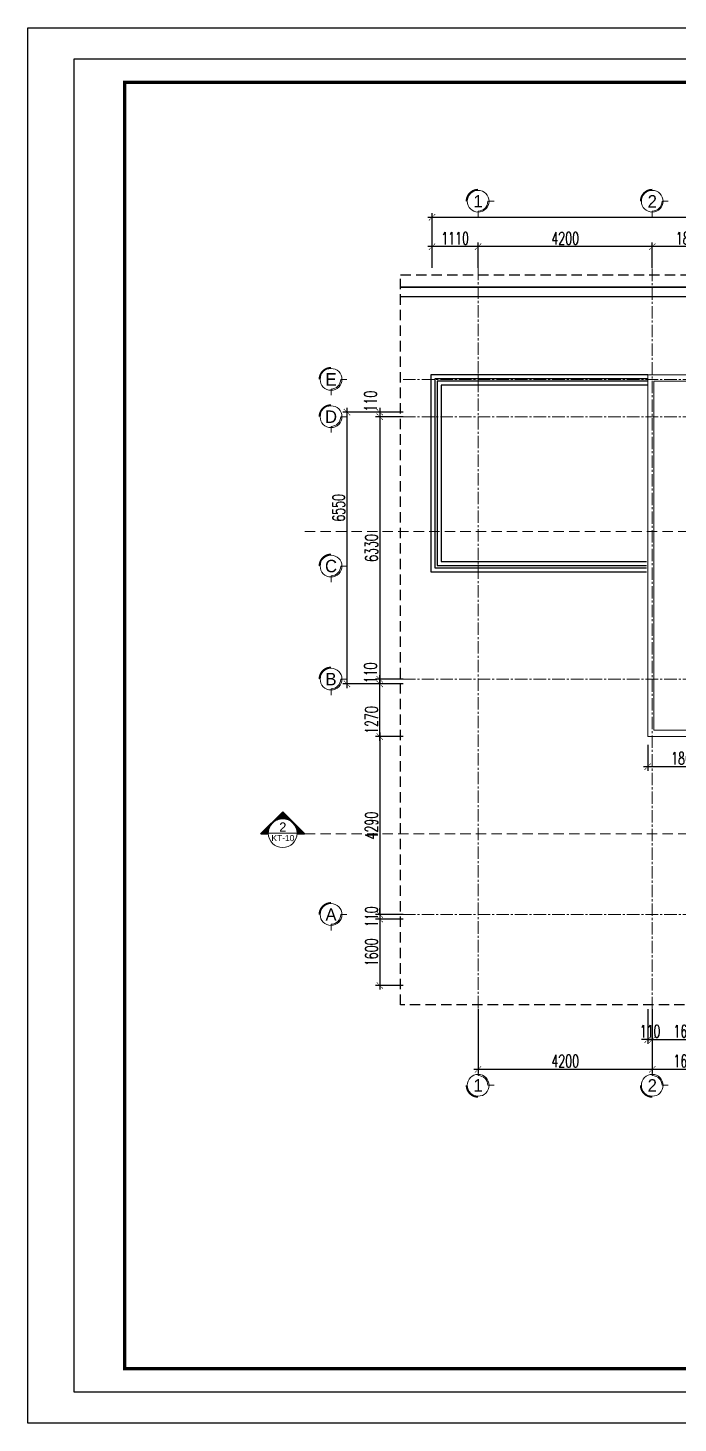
# Model space of a CAD drawing. Header units: millimetres. Extents: x -34806 to 662668, y 63228 to 99452.
# Drawn here: x 125821 to 141501, y 63228 to 96857 of the extents above; entities that cross this region are included whole.
import ezdxf
from ezdxf.enums import TextEntityAlignment as Align

# ---------------------------------------------------------------- set-up
doc = ezdxf.new("R2010")
doc.units = ezdxf.units.MM
doc.header["$LTSCALE"] = 200
doc.header["$MEASUREMENT"] = 0
doc.header["$PDMODE"] = 3
doc.header["$PDSIZE"] = 50
doc.linetypes.add('CENTER2', pattern=[1.125, 0.75, -0.125, 0.125, -0.125])
doc.linetypes.add('DASHED2', pattern=[0.375, 0.25, -0.125])
doc.layers.get('0').update_dxf_attribs({"color": 95, "linetype": 'CONTINUOUS'})
doc.layers.get('DEFPOINTS').update_dxf_attribs({"linetype": 'CONTINUOUS'})
for name, color, linetype, lineweight in [('cat', 1, 'CONTINUOUS', 40), ('hacth', 251, 'CONTINUOUS', 13), ('hatch', 251, 'CONTINUOUS', 5), ('thay', 7, 'CONTINUOUS', 18), ('tim', 254, 'CENTER2', 9)]:
    doc.layers.add(name, color=color, linetype=linetype, lineweight=lineweight)
for name, color, linetype in [('DIM', 1, 'CONTINUOUS'), ('KHUNGTEN', 7, 'CONTINUOUS'), ('Net_Manh', 155, 'CONTINUOUS'), ('TEXT', 7, 'CONTINUOUS'), ('TPTA-Dimention', 251, 'CONTINUOUS'), ('TPTA-Text', 253, 'CONTINUOUS'), ('TPTA-Virtural', 253, 'CONTINUOUS')]:
    doc.layers.add(name, color=color, linetype=linetype)
doc.styles.add('Aria H iso', font='VHARIAL.ttf')
doc.styles.add('CHU HOA Day', font='VHARIAL.ttf')
doc.styles.add('CHUC HOA MANH', font='chhbg.shx', dxfattribs={"width": 0.8, "height": 250})
doc.styles.add('dam', font='VHAVANB.ttf', dxfattribs={"width": 0.9, "height": 450})
doc.styles.add('Scale', font='vnsimli.shx', dxfattribs={"width": 0.65, "bigfont": 'bigfont.shx'})
doc.dimstyles.new('Scale', dxfattribs={"dimscale": 10, "dimtxt": 2, "dimasz": 0.8, "dimexe": 1, "dimexo": 0, "dimgap": 0.5, "dimtad": 1, "dimdec": 0, "dimzin": 0, "dimdsep": 46, "dimtxsty": 'Scale', "dimblk": 'ARCHTICK', "dimcen": 1, "dimdle": 1, "dimclrd": 8, "dimclre": 251, "dimclrt": 3, "dimadec": 0, "dimazin": 0, "dimtfac": 1, "dimtdec": 0, "dimtix": 1, "dimtmove": 2, "dimatfit": 3, "dimfxl": 1, "dimtolj": 1, "dimtzin": 0, "dimarcsym": 0})

# ---------------------------------------------------------------- blocks, each defined once
blk = doc.blocks.new('_ArchTick')
at = {"layer": 'DIM', "color": 150}
blk.add_lwpolyline([(0.5, 0.5, 0.133, 0, 0), (0, 0, 0, 0.133, 0), (-0.5, -0.5, 0.133, 0.133, 0)], format="xyseb", dxfattribs=at)
blk = doc.blocks.new('*D213')
at = {"layer": 'DEFPOINTS', "color": 0}
for p in [(158788, 92294), (135568, 91075), (158788, 91075)]:
    blk.add_point(p, dxfattribs=at)
at = {"layer": 'TPTA-Text', "color": 8, "lineweight": -2}
blk.add_line((135468, 92294), (158888, 92294), dxfattribs=at)
at = {"layer": 'TPTA-Text', "color": 251, "lineweight": -2}
for p, q in [((135568, 91075), (135568, 92394)), ((158788, 91075), (158788, 92394))]:
    blk.add_line(p, q, dxfattribs=at)
at = {"layer": 'TPTA-Text', "color": 8, "lineweight": -2, "xscale": 150, "yscale": 150, "zscale": 150, "rotation": 180}
blk.add_blockref('_ArchTick', (135568, 92294), dxfattribs=at)
at = {"layer": 'TPTA-Text', "color": 8, "lineweight": -2, "xscale": 150, "yscale": 150, "zscale": 150}
blk.add_blockref('_ArchTick', (158788, 92294), dxfattribs=at)
at = {"layer": 'TPTA-Text', "color": 3, "insert": (147178, 92494), "char_height": 300, "attachment_point": 5, "style": 'Scale'}
blk.add_mtext('\\A1;23220', dxfattribs=at)
blk = doc.blocks.new('*D218')
at = {"layer": 'DEFPOINTS', "color": 0}
for p in [(140878, 91585), (140878, 91075), (142678, 91075)]:
    blk.add_point(p, dxfattribs=at)
at = {"layer": 'TPTA-Text', "color": 8, "lineweight": -2}
blk.add_line((142778, 91585), (140778, 91585), dxfattribs=at)
at = {"layer": 'TPTA-Text', "color": 251, "lineweight": -2}
for p, q in [((140878, 91075), (140878, 91685)), ((142678, 91075), (142678, 91685))]:
    blk.add_line(p, q, dxfattribs=at)
at = {"layer": 'TPTA-Text', "color": 8, "lineweight": -2, "xscale": 150, "yscale": 150, "zscale": 150, "rotation": 180}
blk.add_blockref('_ArchTick', (140878, 91585), dxfattribs=at)
at = {"layer": 'TPTA-Text', "color": 8, "lineweight": -2, "xscale": 150, "yscale": 150, "zscale": 150}
blk.add_blockref('_ArchTick', (142678, 91585), dxfattribs=at)
at = {"layer": 'TPTA-Text', "color": 3, "insert": (141778, 91785), "char_height": 300, "attachment_point": 5, "style": 'Scale'}
blk.add_mtext('\\A1;1800', dxfattribs=at)
blk = doc.blocks.new('*D219')
at = {"layer": 'DEFPOINTS', "color": 0}
for p in [(136678, 91585), (136678, 91075), (140878, 91075)]:
    blk.add_point(p, dxfattribs=at)
at = {"layer": 'TPTA-Text', "color": 8, "lineweight": -2}
blk.add_line((140978, 91585), (136578, 91585), dxfattribs=at)
at = {"layer": 'TPTA-Text', "color": 251, "lineweight": -2}
for p, q in [((136678, 91075), (136678, 91685)), ((140878, 91075), (140878, 91685))]:
    blk.add_line(p, q, dxfattribs=at)
at = {"layer": 'TPTA-Text', "color": 8, "lineweight": -2, "xscale": 150, "yscale": 150, "zscale": 150, "rotation": 180}
blk.add_blockref('_ArchTick', (136678, 91585), dxfattribs=at)
at = {"layer": 'TPTA-Text', "color": 8, "lineweight": -2, "xscale": 150, "yscale": 150, "zscale": 150}
blk.add_blockref('_ArchTick', (140878, 91585), dxfattribs=at)
at = {"layer": 'TPTA-Text', "color": 3, "insert": (138778, 91785), "char_height": 300, "attachment_point": 5, "style": 'Scale'}
blk.add_mtext('\\A1;4200', dxfattribs=at)
blk = doc.blocks.new('*D220')
at = {"layer": 'DEFPOINTS', "color": 0}
for p in [(135568, 91585), (135568, 91075), (136678, 91075)]:
    blk.add_point(p, dxfattribs=at)
at = {"layer": 'TPTA-Text', "color": 8, "lineweight": -2}
blk.add_line((136778, 91585), (135468, 91585), dxfattribs=at)
at = {"layer": 'TPTA-Text', "color": 251, "lineweight": -2}
for p, q in [((135568, 91075), (135568, 91685)), ((136678, 91075), (136678, 91685))]:
    blk.add_line(p, q, dxfattribs=at)
at = {"layer": 'TPTA-Text', "color": 8, "lineweight": -2, "xscale": 150, "yscale": 150, "zscale": 150, "rotation": 180}
blk.add_blockref('_ArchTick', (135568, 91585), dxfattribs=at)
at = {"layer": 'TPTA-Text', "color": 8, "lineweight": -2, "xscale": 150, "yscale": 150, "zscale": 150}
blk.add_blockref('_ArchTick', (136678, 91585), dxfattribs=at)
at = {"layer": 'TPTA-Text', "color": 3, "insert": (136123, 91785), "char_height": 300, "attachment_point": 5, "style": 'Scale'}
blk.add_mtext('\\A1;1110', dxfattribs=at)
blk = doc.blocks.new('*D225')
at = {"layer": 'DEFPOINTS', "color": 0}
for p in [(140878, 73204), (142568, 73204), (140878, 71755)]:
    blk.add_point(p, dxfattribs=at)
at = {"layer": 'TPTA-Text', "color": 251, "lineweight": -2}
for p, q in [((140878, 73204), (140878, 71655)), ((142568, 73204), (142568, 71655))]:
    blk.add_line(p, q, dxfattribs=at)
at = {"layer": 'TPTA-Text', "color": 8, "lineweight": -2}
blk.add_line((142668, 71755), (140778, 71755), dxfattribs=at)
at = {"layer": 'TPTA-Text', "color": 8, "lineweight": -2, "xscale": 150, "yscale": 150, "zscale": 150, "rotation": 180}
blk.add_blockref('_ArchTick', (140878, 71755), dxfattribs=at)
at = {"layer": 'TPTA-Text', "color": 8, "lineweight": -2, "xscale": 150, "yscale": 150, "zscale": 150}
blk.add_blockref('_ArchTick', (142568, 71755), dxfattribs=at)
at = {"layer": 'TPTA-Text', "color": 3, "insert": (141723, 71955), "char_height": 300, "attachment_point": 5, "style": 'Scale'}
blk.add_mtext('\\A1;1690', dxfattribs=at)
blk = doc.blocks.new('*D227')
at = {"layer": 'DEFPOINTS', "color": 0}
for p in [(136678, 73204), (140878, 73204), (136678, 71755)]:
    blk.add_point(p, dxfattribs=at)
at = {"layer": 'TPTA-Text', "color": 251, "lineweight": -2}
for p, q in [((136678, 73204), (136678, 71655)), ((140878, 73204), (140878, 71655))]:
    blk.add_line(p, q, dxfattribs=at)
at = {"layer": 'TPTA-Text', "color": 8, "lineweight": -2}
blk.add_line((140978, 71755), (136578, 71755), dxfattribs=at)
at = {"layer": 'TPTA-Text', "color": 8, "lineweight": -2, "xscale": 150, "yscale": 150, "zscale": 150, "rotation": 180}
blk.add_blockref('_ArchTick', (136678, 71755), dxfattribs=at)
at = {"layer": 'TPTA-Text', "color": 8, "lineweight": -2, "xscale": 150, "yscale": 150, "zscale": 150}
blk.add_blockref('_ArchTick', (140878, 71755), dxfattribs=at)
at = {"layer": 'TPTA-Text', "color": 3, "insert": (138778, 71955), "char_height": 300, "attachment_point": 5, "style": 'Scale'}
blk.add_mtext('\\A1;4200', dxfattribs=at)
blk = doc.blocks.new('tr')
at = {"layer": 'thay', "ltscale": 600}
for p, q in [((0, -200), (0, 0)), ((313, -513), (513, -513))]:
    blk.add_line(p, q, dxfattribs=at)
at = {"layer": 'thay', "color": 150, "ltscale": 600, "const_width": 50}
blk.add_lwpolyline([(-375, -513, 0.414214), (0, -888, 0.414214)], format="xyb", dxfattribs=at)
at = {"layer": 'thay', "ltscale": 600}
blk.add_circle((0, -513), 350, dxfattribs=at)
blk.add_arc((0, -513), 313, 0, 90, dxfattribs=at)
blk = doc.blocks.new('*D246')
at = {"layer": 'DEFPOINTS', "color": 0}
for p in [(140768, 73204), (140878, 73204), (140768, 72472)]:
    blk.add_point(p, dxfattribs=at)
at = {"layer": 'TPTA-Text', "color": 251, "lineweight": -2}
for p, q in [((140768, 73204), (140768, 72372)), ((140878, 73204), (140878, 72372))]:
    blk.add_line(p, q, dxfattribs=at)
at = {"layer": 'TPTA-Text', "color": 8, "lineweight": -2}
for p, q in [((140768, 72472), (140618, 72472)), ((140878, 72472), (140768, 72472)), ((140878, 72472), (141028, 72472))]:
    blk.add_line(p, q, dxfattribs=at)
at = {"layer": 'TPTA-Text', "color": 8, "lineweight": -2, "xscale": 150, "yscale": 150, "zscale": 150}
blk.add_blockref('_ArchTick', (140768, 72472), dxfattribs=at)
at = {"layer": 'TPTA-Text', "color": 8, "lineweight": -2, "xscale": 150, "yscale": 150, "zscale": 150, "rotation": 180}
blk.add_blockref('_ArchTick', (140878, 72472), dxfattribs=at)
at = {"layer": 'TPTA-Text', "color": 3, "insert": (140823, 72672), "char_height": 300, "attachment_point": 5, "style": 'Scale'}
blk.add_mtext('\\A1;110', dxfattribs=at)
blk = doc.blocks.new('*D247')
at = {"layer": 'DEFPOINTS', "color": 0}
for p in [(140878, 73204), (142568, 73204), (142568, 72472)]:
    blk.add_point(p, dxfattribs=at)
at = {"layer": 'TPTA-Text', "color": 251, "lineweight": -2}
for p, q in [((140878, 73204), (140878, 72372)), ((142568, 73204), (142568, 72372))]:
    blk.add_line(p, q, dxfattribs=at)
at = {"layer": 'TPTA-Text', "color": 8, "lineweight": -2}
blk.add_line((140778, 72472), (142668, 72472), dxfattribs=at)
at = {"layer": 'TPTA-Text', "color": 8, "lineweight": -2, "xscale": 150, "yscale": 150, "zscale": 150, "rotation": 180}
blk.add_blockref('_ArchTick', (140878, 72472), dxfattribs=at)
at = {"layer": 'TPTA-Text', "color": 8, "lineweight": -2, "xscale": 150, "yscale": 150, "zscale": 150}
blk.add_blockref('_ArchTick', (142568, 72472), dxfattribs=at)
at = {"layer": 'TPTA-Text', "color": 3, "insert": (141723, 72672), "char_height": 300, "attachment_point": 5, "style": 'Scale'}
blk.add_mtext('\\A1;1690', dxfattribs=at)
blk = doc.blocks.new('*D417')
at = {"layer": 'DEFPOINTS', "color": 0}
for p in [(140768, 79574), (142568, 79574), (142568, 79051)]:
    blk.add_point(p, dxfattribs=at)
at = {"layer": 'TPTA-Text', "color": 251, "lineweight": -2}
for p, q in [((140768, 79574), (140768, 78951)), ((142568, 79574), (142568, 78951))]:
    blk.add_line(p, q, dxfattribs=at)
at = {"layer": 'TPTA-Text', "color": 8, "lineweight": -2}
blk.add_line((140668, 79051), (142668, 79051), dxfattribs=at)
at = {"layer": 'TPTA-Text', "color": 8, "lineweight": -2, "xscale": 150, "yscale": 150, "zscale": 150, "rotation": 180}
blk.add_blockref('_ArchTick', (140768, 79051), dxfattribs=at)
at = {"layer": 'TPTA-Text', "color": 8, "lineweight": -2, "xscale": 150, "yscale": 150, "zscale": 150}
blk.add_blockref('_ArchTick', (142568, 79051), dxfattribs=at)
at = {"layer": 'TPTA-Text', "color": 3, "insert": (141668, 79251), "char_height": 300, "attachment_point": 5, "style": 'Scale'}
blk.add_mtext('\\A1;1800', dxfattribs=at)
blk = doc.blocks.new('*D800')
at = {"layer": 'DEFPOINTS', "color": 0}
for p in [(134867, 87596), (133516, 81046), (134867, 81046)]:
    blk.add_point(p, dxfattribs=at)
at = {"layer": 'TPTA-Text', "color": 251, "lineweight": -2}
for p, q in [((134867, 87596), (133416, 87596)), ((134867, 81046), (133416, 81046))]:
    blk.add_line(p, q, dxfattribs=at)
at = {"layer": 'TPTA-Text', "color": 8, "lineweight": -2}
blk.add_line((133516, 87696), (133516, 80946), dxfattribs=at)
at = {"layer": 'TPTA-Text', "color": 8, "lineweight": -2, "xscale": 150, "yscale": 150, "zscale": 150}
for p, rotation in [((133516, 87596), 90), ((133516, 81046), 270)]:
    blk.add_blockref('_ArchTick', p, dxfattribs=dict(at, rotation=rotation))
at = {"layer": 'TPTA-Text', "color": 3, "insert": (133316, 85289), "char_height": 300, "attachment_point": 5, "rotation": 90, "style": 'Scale'}
blk.add_mtext('\\A1;6550', dxfattribs=at)
blk = doc.blocks.new('*D801')
at = {"layer": 'DEFPOINTS', "color": 0}
for p in [(134867, 79776), (134306, 75486), (134867, 75486)]:
    blk.add_point(p, dxfattribs=at)
at = {"layer": 'TPTA-Text', "color": 251, "lineweight": -2}
for p, q in [((134867, 79776), (134206, 79776)), ((134867, 75486), (134206, 75486))]:
    blk.add_line(p, q, dxfattribs=at)
at = {"layer": 'TPTA-Text', "color": 8, "lineweight": -2}
blk.add_line((134306, 79876), (134306, 75386), dxfattribs=at)
at = {"layer": 'TPTA-Text', "color": 8, "lineweight": -2, "xscale": 150, "yscale": 150, "zscale": 150}
for p, rotation in [((134306, 79776), 90), ((134306, 75486), 270)]:
    blk.add_blockref('_ArchTick', p, dxfattribs=dict(at, rotation=rotation))
at = {"layer": 'TPTA-Text', "color": 3, "insert": (134106, 77631), "char_height": 300, "attachment_point": 5, "rotation": 90, "style": 'Scale'}
blk.add_mtext('\\A1;4290', dxfattribs=at)
blk = doc.blocks.new('*D802')
at = {"layer": 'DEFPOINTS', "color": 0}
for p in [(134867, 87486), (134306, 81156), (134867, 81156)]:
    blk.add_point(p, dxfattribs=at)
at = {"layer": 'TPTA-Text', "color": 251, "lineweight": -2}
for p, q in [((134867, 87486), (134206, 87486)), ((134867, 81156), (134206, 81156))]:
    blk.add_line(p, q, dxfattribs=at)
at = {"layer": 'TPTA-Text', "color": 8, "lineweight": -2}
blk.add_line((134306, 87586), (134306, 81056), dxfattribs=at)
at = {"layer": 'TPTA-Text', "color": 8, "lineweight": -2, "xscale": 150, "yscale": 150, "zscale": 150}
for p, rotation in [((134306, 87486), 90), ((134306, 81156), 270)]:
    blk.add_blockref('_ArchTick', p, dxfattribs=dict(at, rotation=rotation))
at = {"layer": 'TPTA-Text', "color": 3, "insert": (134106, 84321), "char_height": 300, "attachment_point": 5, "rotation": 90, "style": 'Scale'}
blk.add_mtext('\\A1;6330', dxfattribs=at)
blk = doc.blocks.new('*D803')
at = {"layer": 'DEFPOINTS', "color": 0}
for p in [(134306, 81046), (134806, 81046), (134867, 79776)]:
    blk.add_point(p, dxfattribs=at)
at = {"layer": 'TPTA-Text', "color": 251, "lineweight": -2}
for p, q in [((134806, 81046), (134206, 81046)), ((134867, 79776), (134206, 79776))]:
    blk.add_line(p, q, dxfattribs=at)
at = {"layer": 'TPTA-Text', "color": 8, "lineweight": -2}
blk.add_line((134306, 79676), (134306, 81146), dxfattribs=at)
at = {"layer": 'TPTA-Text', "color": 8, "lineweight": -2, "xscale": 150, "yscale": 150, "zscale": 150}
for p, rotation in [((134306, 81046), 90), ((134306, 79776), 270)]:
    blk.add_blockref('_ArchTick', p, dxfattribs=dict(at, rotation=rotation))
at = {"layer": 'TPTA-Text', "color": 3, "insert": (134106, 80173), "char_height": 300, "attachment_point": 5, "rotation": 90, "style": 'Scale'}
blk.add_mtext('\\A1;1270', dxfattribs=at)
blk = doc.blocks.new('*D804')
at = {"layer": 'DEFPOINTS', "color": 0}
for p in [(134306, 87486), (134867, 87596), (134867, 87486)]:
    blk.add_point(p, dxfattribs=at)
at = {"layer": 'TPTA-Text', "color": 251, "lineweight": -2}
for p, q in [((134867, 87596), (134206, 87596)), ((134867, 87486), (134206, 87486))]:
    blk.add_line(p, q, dxfattribs=at)
at = {"layer": 'TPTA-Text', "color": 8, "lineweight": -2}
blk.add_line((134306, 87696), (134306, 87386), dxfattribs=at)
at = {"layer": 'TPTA-Text', "color": 8, "lineweight": -2, "xscale": 150, "yscale": 150, "zscale": 150}
for p, rotation in [((134306, 87596), 90), ((134306, 87486), 270)]:
    blk.add_blockref('_ArchTick', p, dxfattribs=dict(at, rotation=rotation))
at = {"layer": 'TPTA-Text', "color": 3, "insert": (134084, 87861), "char_height": 300, "attachment_point": 5, "rotation": 90, "style": 'Scale'}
blk.add_mtext('\\A1;110', dxfattribs=at)
blk = doc.blocks.new('*D805')
at = {"layer": 'DEFPOINTS', "color": 0}
for p in [(134306, 81156), (134867, 81156), (134867, 81046)]:
    blk.add_point(p, dxfattribs=at)
at = {"layer": 'TPTA-Text', "color": 251, "lineweight": -2}
for p, q in [((134867, 81156), (134206, 81156)), ((134867, 81046), (134206, 81046))]:
    blk.add_line(p, q, dxfattribs=at)
at = {"layer": 'TPTA-Text', "color": 8, "lineweight": -2}
blk.add_line((134306, 80946), (134306, 81256), dxfattribs=at)
at = {"layer": 'TPTA-Text', "color": 8, "lineweight": -2, "xscale": 150, "yscale": 150, "zscale": 150}
for p, rotation in [((134306, 81156), 90), ((134306, 81046), 270)]:
    blk.add_blockref('_ArchTick', p, dxfattribs=dict(at, rotation=rotation))
at = {"layer": 'TPTA-Text', "color": 3, "insert": (134084, 81310), "char_height": 300, "attachment_point": 5, "rotation": 90, "style": 'Scale'}
blk.add_mtext('\\A1;110', dxfattribs=at)
blk = doc.blocks.new('*D806')
at = {"layer": 'DEFPOINTS', "color": 0}
for p in [(134306, 75376), (134867, 75486), (134867, 75376)]:
    blk.add_point(p, dxfattribs=at)
at = {"layer": 'TPTA-Text', "color": 251, "lineweight": -2}
for p, q in [((134867, 75486), (134206, 75486)), ((134867, 75376), (134206, 75376))]:
    blk.add_line(p, q, dxfattribs=at)
at = {"layer": 'TPTA-Text', "color": 8, "lineweight": -2}
for p, q in [((134306, 75486), (134306, 75636)), ((134306, 75486), (134306, 75376)), ((134306, 75376), (134306, 75226))]:
    blk.add_line(p, q, dxfattribs=at)
at = {"layer": 'TPTA-Text', "color": 8, "lineweight": -2, "xscale": 150, "yscale": 150, "zscale": 150}
for p, rotation in [((134306, 75486), 270), ((134306, 75376), 90)]:
    blk.add_blockref('_ArchTick', p, dxfattribs=dict(at, rotation=rotation))
at = {"layer": 'TPTA-Text', "color": 3, "insert": (134106, 75431), "char_height": 300, "attachment_point": 5, "rotation": 90, "style": 'Scale'}
blk.add_mtext('\\A1;110', dxfattribs=at)
blk = doc.blocks.new('*D807')
at = {"layer": 'DEFPOINTS', "color": 0}
for p in [(134867, 75376), (134306, 73776), (134867, 73776)]:
    blk.add_point(p, dxfattribs=at)
at = {"layer": 'TPTA-Text', "color": 251, "lineweight": -2}
for p, q in [((134867, 75376), (134206, 75376)), ((134867, 73776), (134206, 73776))]:
    blk.add_line(p, q, dxfattribs=at)
at = {"layer": 'TPTA-Text', "color": 8, "lineweight": -2}
blk.add_line((134306, 75476), (134306, 73676), dxfattribs=at)
at = {"layer": 'TPTA-Text', "color": 8, "lineweight": -2, "xscale": 150, "yscale": 150, "zscale": 150}
for p, rotation in [((134306, 75376), 90), ((134306, 73776), 270)]:
    blk.add_blockref('_ArchTick', p, dxfattribs=dict(at, rotation=rotation))
at = {"layer": 'TPTA-Text', "color": 3, "insert": (134106, 74576), "char_height": 300, "attachment_point": 5, "rotation": 90, "style": 'Scale'}
blk.add_mtext('\\A1;1600', dxfattribs=at)
blk = doc.blocks.new('can')
at = {"layer": 'hatch'}
h = blk.add_hatch(dxfattribs=at)
h.set_pattern_fill('ANSI31', color=256, scale=96.25, style=0)
h.set_pattern_definition([(45, (-283734, -101783), (-8.50737846, 8.50737846), [])])
h.paths.add_polyline_path([(578, 0, -0.01239), (577, -29), (890, -29), (0, 861), (-890, -29), (-577, -29, -0.01239), (-578, 0, -1)])
at = {"layer": 'cat', "color": 150, "linetype": 'Continuous', "const_width": 62.4}
for points in [[(-577, -29), (-890, -29)], [(577, -29), (890, -29)]]:
    blk.add_lwpolyline(points, dxfattribs=at)
at = {"layer": 'thay', "linetype": 'Continuous'}
for p in [(-890, -29), (890, -29)]:
    blk.add_line(p, (0, 861), dxfattribs=at)
at = {"layer": 'thay'}
blk.add_line((-578, 0), (578, 0), dxfattribs=at)
blk.add_circle((0, 0), 578, dxfattribs=at)
at = {"layer": 'TEXT', "style": 'CHU HOA Day'}
blk.add_attdef('A', text='', height=375, dxfattribs=at).set_placement((11, 108), align=Align.CENTER)
at = {"layer": 'TEXT', "style": 'CHUC HOA MANH', "width": 0.65}
blk.add_attdef('KT-00', text='', height=287, dxfattribs=at).set_placement((7, -346), align=Align.CENTER)
blk = doc.blocks.new('khung')
at = {"layer": 'DEFPOINTS', "color": 8}
blk.add_lwpolyline([(0, 0), (31503, 0), (31503, 22275), (0, 22275)], close=True, dxfattribs=at)
at = {"layer": 'KHUNGTEN', "color": 4, "const_width": 54.3}
blk.add_lwpolyline([(848, 388), (31117, 388), (31117, 21887), (848, 21887)], close=True, dxfattribs=at)

msp = doc.modelspace()

# ---------------------------------------------------------------- linework, layer by layer
msp.add_lwpolyline([(172760.5, 63228.3), (125820.8, 63228.3), (125820.8, 96857.3), (172760.5, 96857.3)], close=True)
at = {"layer": 'Net_Manh', "linetype": 'DASHED2', "ltscale": 5}
msp.add_lwpolyline([(134805.9, 90908), (163033.2, 90908), (163033.2, 73311), (134805.9, 73311)], close=True, dxfattribs=at)
at = {"layer": 'thay'}
for p, q in [((140768.3, 79776.3), (140768.3, 85996.3)), ((150668.3, 79776.3), (140768.3, 79776.3))]:
    msp.add_line(p, q, dxfattribs=at)
at = {"layer": 'thay', "linetype": 'DASHED2', "ltscale": 5}
for p, q in [((132498.8, 84715.6), (164674.8, 84715.6)), ((132498.8, 77430.2), (164674.8, 77430.2))]:
    msp.add_line(p, q, dxfattribs=at)
at = {"layer": 'thay'}
for points in [[(142171.9, 88496.3), (140768.3, 88496.3), (140768.3, 85996.3)], [(158788.3, 75376.3), (158788.3, 73776.3), (152068.3, 73776.3), (152068.3, 79776.3), (140768.3, 79776.3), (140768.3, 88496.3), (142788.3, 88496.3), (142788.3, 87376.3)], [(158638.3, 75376.3), (158638.3, 73926.3), (152218.3, 73926.3), (152218.3, 79926.3), (140918.3, 79926.3), (140918.3, 88346.3), (142638.3, 88346.3), (142638.3, 87376.3)]]:
    msp.add_lwpolyline(points, dxfattribs=at)
at = {"layer": 'tim', "ltscale": 2}
for p, q in [((136678.3, 91075.1), (136678.3, 73204.1)), ((140878.3, 73204.1), (140878.3, 91075.1)), ((134867.5, 88386.3), (163105.5, 88386.3)), ((134867.5, 87486.3), (163105.5, 87486.3)), ((134867.5, 81156.3), (163105.5, 81156.3)), ((134867.5, 75486.3), (163105.5, 75486.3))]:
    msp.add_line(p, q, dxfattribs=at)
at = {"layer": 'TPTA-Dimention'}
for points in [[(162803.3, 73311), (162803.3, 90611.3), (134805.9, 90611.3)], [(162788.3, 73311), (162788.3, 90596.3), (134805.9, 90596.3)], [(162568.3, 73311), (162568.3, 90376.3), (134805.9, 90376.3)]]:
    msp.add_lwpolyline(points, dxfattribs=at)
at = {"layer": 'TPTA-Virtural'}
for points in [[(140768.3, 88496.3), (135538.3, 88496.3), (135538.3, 83746.3), (140738.3, 83746.3)], [(140768.3, 88246.3), (135788.3, 88246.3), (135788.3, 83996.3), (140738.3, 83996.3)]]:
    msp.add_lwpolyline(points, dxfattribs=at)
at = {"layer": 'TPTA-Virtural', "color": 251}
for points in [[(140768.3, 88396.3), (135638.3, 88396.3), (135638.3, 83846.3), (140738.3, 83846.3)], [(140768.3, 88346.3), (135688.3, 88346.3), (135688.3, 83896.3), (140738.3, 83896.3)]]:
    msp.add_lwpolyline(points, dxfattribs=at)

# ---------------------------------------------------------------- block references
at = {"layer": 'DIM', "xscale": -0.75, "yscale": 0.75, "zscale": 0.75, "rotation": 180}
for p in [(136678.3, 92294), (140878.3, 92294), (133130.6, 88001.4), (133130.6, 87101.4), (133130.6, 83501.4), (133130.6, 80776.7), (133130.6, 75101.4)]:
    msp.add_blockref('tr', p, dxfattribs=at)
at = {"layer": 'DIM', "xscale": 0.75, "yscale": 0.75, "zscale": 0.75}
for p in [(136678.3, 71754.8), (140878.3, 71754.8)]:
    msp.add_blockref('tr', p, dxfattribs=at)
at = {"layer": 'hacth', "xscale": 1.44238117831992, "yscale": 1.442381252141786, "zscale": 1.442381260145733}
msp.add_blockref('khung', (126930.6, 63978.3), dxfattribs=at)
at = {"layer": 'TEXT', "linetype": 'Continuous'}
ref = msp.add_blockref('can', (131964.9, 77447.4), dxfattribs=dict(at, xscale=0.5999999999767169, yscale=0.5999999999767169, zscale=0.6))
ref.add_attrib('A', 'kt-10', dxfattribs={"height": 147.36, "style": 'Aria H iso', "width": 0.982428}).set_placement((131970.2, 77255), align=Align.CENTER)
ref.add_attrib('KT-00', '2', dxfattribs={"height": 225, "style": 'Aria H iso'}).set_placement((131968.4, 77480), align=Align.CENTER)

# ---------------------------------------------------------------- texts
at = {"layer": 'TEXT', "linetype": 'Continuous', "style": 'dam'}
for s, p in [('1', (136678.3, 92678.9)), ('2', (140878.3, 92678.9)), ('e', (133130.6, 88386.3)), ('d', (133130.6, 87486.3)), ('c', (133130.6, 83886.3)), ('b', (133130.6, 81161.6)), ('a', (133130.6, 75486.3)), ('1', (136678.3, 71369.9)), ('2', (140878.3, 71369.9))]:
    msp.add_text(s, height=300, dxfattribs=at).set_placement(p, align=Align.MIDDLE)

# ---------------------------------------------------------------- dimensions: what is measured, and where the dimension line sits
at = {"layer": 'TPTA-Text'}
for base, p1, p2, picture, middle in [((158788.3, 92294), (135568.3, 91075.1), (158788.3, 91075.1), '*D213', (147178.3, 92494)), ((135568.3, 91584.8), (136678.3, 91075.1), (135568.3, 91075.1), '*D220', (136123.3, 91784.8)), ((136678.3, 91584.8), (140878.3, 91075.1), (136678.3, 91075.1), '*D219', (138778.3, 91784.8)), ((140878.3, 91584.8), (142678.3, 91075.1), (140878.3, 91075.1), '*D218', (141778.3, 91784.8)), ((142568.3, 79051.1), (140768.3, 79574.1), (142568.3, 79574.1), '*D417', (141668.3, 79251.1)), ((136678.3, 71754.8), (140878.3, 73204.1), (136678.3, 73204.1), '*D227', (138778.3, 71954.8)), ((140768.3, 72472.3), (140878.3, 73204.1), (140768.3, 73204.1), '*D246', (140823.3, 72672.3)), ((140878.3, 71754.8), (142568.3, 73204.1), (140878.3, 73204.1), '*D225', (141723.3, 71954.8)), ((142568.3, 72472.3), (140878.3, 73204.1), (142568.3, 73204.1), '*D247', (141723.3, 72672.3))]:
    dim = msp.add_linear_dim(base=base, p1=p1, p2=p2, dimstyle='Scale', override={"dimscale": 100, "dimtxt": 3, "dimasz": 1.5, "dimfxl": 110}, dxfattribs=at)
    dim.commit()
    dim.dimension.update_dxf_attribs({"geometry": picture, "text_midpoint": middle})
for base, p1, p2, angle, picture, middle in [((134305.9, 87486.3), (134867.5, 87596.3), (134867.5, 87486.3), 90, '*D804', (134083.7, 87860.9)), ((133515.5, 81046.3), (134867.5, 87596.3), (134867.5, 81046.3), 90, '*D800', (133315.5, 85289.2)), ((134305.9, 81156.3), (134867.5, 81046.3), (134867.5, 81156.3), 270, '*D805', (134083.7, 81310.3)), ((134305.9, 81046.3), (134867.5, 79776.3), (134805.9, 81046.3), 90, '*D803', (134105.9, 80173.3))]:
    dim = msp.add_linear_dim(base=base, p1=p1, p2=p2, angle=angle, dimstyle='Scale', override={"dimscale": 100, "dimtxt": 3, "dimasz": 1.5, "dimfxl": 110}, dxfattribs=at)
    dim.commit()
    dim.dimension.update_dxf_attribs({"geometry": picture, "text_midpoint": middle, "dimtype": 128})
for base, p1, p2, picture, middle in [((134305.9, 81156.3), (134867.5, 87486.3), (134867.5, 81156.3), '*D802', (134105.9, 84321.3)), ((134305.9, 75486.3), (134867.5, 79776.3), (134867.5, 75486.3), '*D801', (134105.9, 77631.3)), ((134305.9, 75376.3), (134867.5, 75486.3), (134867.5, 75376.3), '*D806', (134105.9, 75431.3)), ((134305.9, 73776.3), (134867.5, 75376.3), (134867.5, 73776.3), '*D807', (134105.9, 74576.3))]:
    dim = msp.add_linear_dim(base=base, p1=p1, p2=p2, angle=90, dimstyle='Scale', override={"dimscale": 100, "dimtxt": 3, "dimasz": 1.5, "dimfxl": 110}, dxfattribs=at)
    dim.commit()
    dim.dimension.update_dxf_attribs({"geometry": picture, "text_midpoint": middle})

doc.saveas('drawing.dxf')
